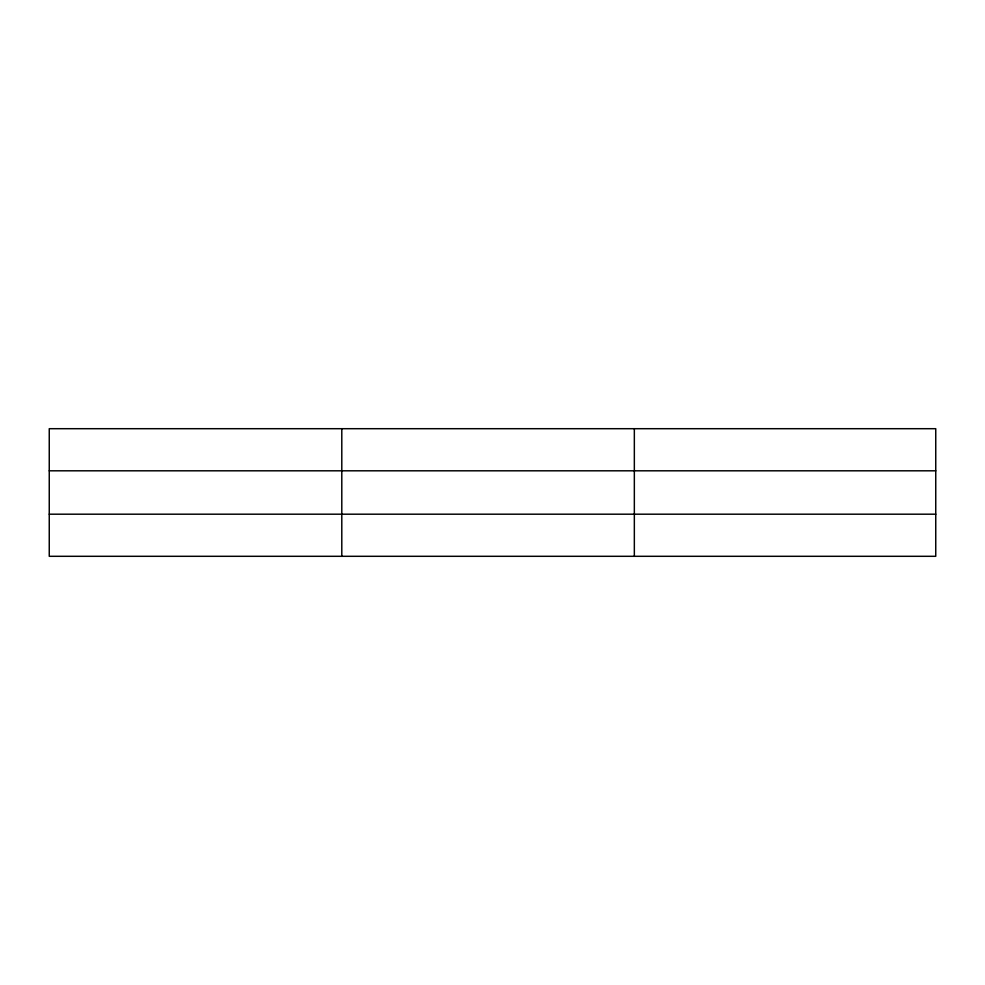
<?xml version="1.0" encoding="UTF-8"?>
<svg xmlns="http://www.w3.org/2000/svg" width="985" height="985" viewBox="0 0 985 985"><rect width="100%" height="100%" fill="white"/><g stroke="black" fill="none" stroke-linecap="round" stroke-linejoin="round"><path stroke-width="1.48" d="M341.795 556.303L341.795 428.697M634.34 556.303L634.34 428.697M935.75 514.195L935.75 556.303L49.25 556.303L49.25 428.697L935.75 428.697L935.75 514.195L49.25 514.195M49.25 470.805L935.75 470.805"/></g></svg>
